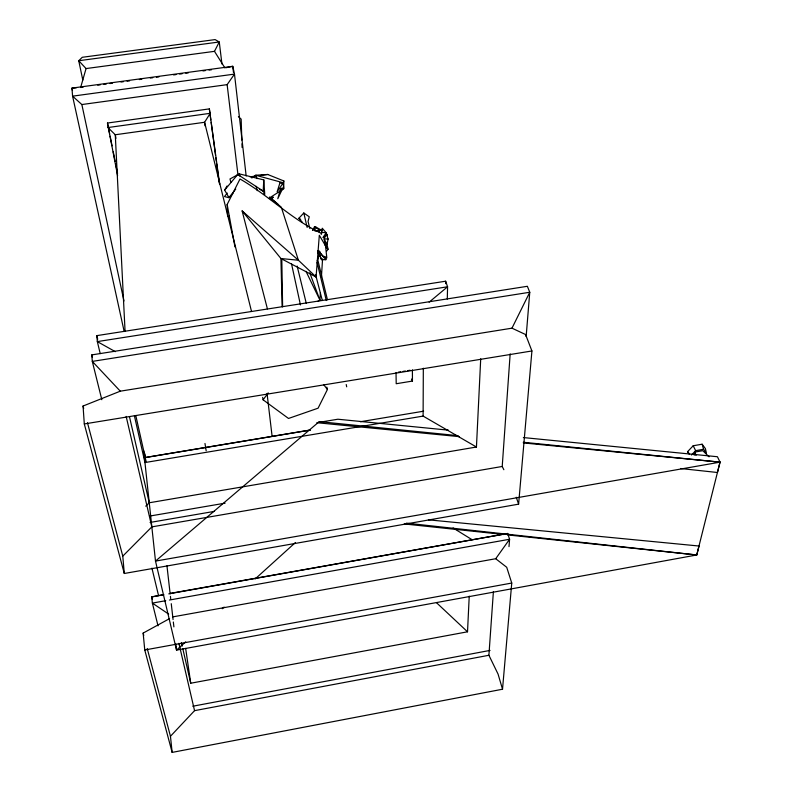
<?xml version="1.0" encoding="UTF-8"?>
<svg xmlns="http://www.w3.org/2000/svg" width="792" height="792" viewBox="0 0 792 792"><rect width="100%" height="100%" fill="white"/><g stroke="black" fill="none" stroke-linecap="round" stroke-linejoin="round"><path stroke-width="1.19" d="M480.714 358.727L476.447 447.015L423.106 416.097L423.324 368.201M445.609 283.665L445.658 281.209L96.832 335.63L97.327 341.6L100.218 353.608M447.292 299.079L447.569 286.783L445.658 281.209M182.754 648.499L190.733 683.229L467.518 631.798L469.23 596.158M263.201 190.892L263.786 179.913L239.283 173.874L229.997 178.962L230.878 182.417M320.404 292.852L319.928 300.148L317.81 301.376M321.413 277.042L322.582 258.806M169.587 618.621L143.144 633.085L144.758 649.984L172.141 752.4L502.524 689.228L498.059 674.081L488.902 655.271L493.386 591.723M503.861 469.715L502.217 466.468L510.167 353.875M267.409 308.87L242.124 210.919L280.932 258.529L316.067 276.972L319.315 235.293L325.532 245.817L326.819 257.895L322.978 256.341L318.245 250.52L321.522 259.667L325.868 259.707L326.057 257.291M508.999 546.619L509.593 539.263L507.702 533.481L170.092 593.406M526.145 336.521L529.759 292.258L527.363 286.288L91.793 354.895L92.298 361.399L101.822 399.703M502.524 689.228L511.751 583.051L506.712 567.28L495.713 558.726L172.755 616.889M518.611 504.157L531.917 350.965L525.581 334.531L511.978 328.175L120.295 391.179L83.061 406.029L84.299 423.948L124.294 573.487L518.611 504.157L516.265 497.257M269.211 198.149L283.694 188.793L283.833 180.962L267.696 174.478L255.687 175.24L251.806 177.992M321.255 234.452L322.235 228.205L326.235 232.828L327.314 235.848L325.651 234.105M326.73 251.024L328.056 249.232L327.027 244.372L328.116 239.016L326.433 233.977L323.453 237.6M694.198 455.232L694.931 452.064L702.811 450.688L709.048 456.826M143.698 450.777L155.499 561.092L176.537 650.113L696.742 554.974L720.017 462.152L523.314 442.263M507.474 534.897L696.762 554.984L699.019 546.025L428.413 519.829M523.354 437.56L717.423 456.737L720.047 462.152L717.453 472.497L680.635 468.527M221.948 64.004L219.265 41.986L215.107 39.6L82.259 57.291L78.735 60.727L86.061 68.567L80.636 87.506L83.081 87.179M319.186 232.204L319.81 230.066L314.404 226.948L313.117 230.215M317.176 260.915L319.325 254.262L318.206 252.371M283.694 188.793L283.17 182.744L283.833 180.962M228.621 218.374L229.492 216.176M511.978 328.175L529.759 292.258L92.298 361.399L120.295 391.179M326.829 387.1L327.413 389.496L318.087 408.187L288.516 418.463L263.092 399.802L262.637 397.376M227.581 215.969L227.165 204.475L240.006 178.992C268.518 195.317 291.842 219.691 321.77 233.501M86.061 68.567L214.483 51.341L219.265 41.986L78.735 60.727L82.814 80.081M235.759 189.06L228.997 197.644L224.641 190.08L227.047 185.991M238.026 175.369L227.136 84.645L234.491 74.101L232.769 66.31L71.953 88.11L72.587 96.159L124.176 331.521M322.978 237.481L326.235 232.828L321.691 232.264M495.713 558.726L509.593 539.263L169.379 600.049M263.092 399.802L268.25 392.901M227.245 193.05L224.502 196.565L228.868 197.703L232.868 193.614M224.641 190.08L237.749 174.488L263.766 191.496L263.944 193.882M302.306 222.275L298.901 218.226L303.811 212.979L309.246 216.79L308.048 221.463L309.84 228.512M172.141 752.4L170.458 736.273L194.555 710.652L488.902 655.271M689.426 454.202L687.585 451.668L693.198 445.757L702.138 444.213L705.385 448.579L706.454 453.143L703.573 449.282L702.138 444.213M691.485 455.024L695.643 450.658L703.573 449.282M270.824 199.594L273.299 197.099L270.141 198.802M124.294 573.487L122.78 556.133L151.836 526.878L502.217 466.468M145.718 506.187L149.262 502.772L476.447 447.015M312.493 230.274L315.909 227.106L322.344 230.62L319.81 230.066L316.345 231.016M185.684 641.837L176.537 650.113L175.844 644.005M222.265 608.731L224.096 607.078M255.182 578.932L295.426 542.52M429.135 302.168L447.569 286.783L97.327 341.6L115.305 351.658M237.194 174.943L237.749 174.488M226.037 67.716L232.769 66.31L233.472 72.438M163.211 594.713L151.737 596.891L152.371 603.088L158.034 625.878M192.783 706.216L490.04 650.41M144.758 649.984L511.751 583.051M163.885 594.733L151.737 596.891L152.321 599.277M168.745 593.861L507.702 533.481M165.736 600.702L152.371 603.088L168.686 614.127M720.017 462.152L155.499 561.092L319.226 421.631L458.152 435.679M149.52 516.107L225.106 503.148M150.084 522.443L214.533 511.355M145.203 457.509L309.999 430.056M145.124 457.608L310.513 430.046M360.38 421.74L423.621 411.197M423.106 416.097L144.956 462.558L134.402 415.79M398.356 372.161L400.702 371.775M403.039 371.398L405.385 371.012M407.722 370.636L410.068 370.25M84.299 423.948L531.917 350.965M412.404 369.864L412.444 381.071L396.208 383.734L396.02 372.537M117.592 175.576L107.474 123.037L209.355 108.89L219.651 184.239L219.018 180.893M246.163 175.972L234.491 74.101L72.587 96.159L81.853 104.544L227.136 84.645M97.753 85.189L100.198 84.863M103.871 84.358L106.316 84.031M109.989 83.536L112.434 83.2M120.988 82.041L123.433 81.705M127.106 81.21L129.551 80.883M139.333 79.556L141.778 79.22M150.332 78.061L152.777 77.725M156.45 77.23L158.895 76.903M173.567 74.913L176.012 74.577M179.675 74.082L182.12 73.755M185.793 73.25L188.239 72.923M202.91 70.934L205.356 70.597M209.029 70.102L211.474 69.775M250.064 176.844L255.935 176.052M260.637 175.428L267.696 174.478M76.299 87.813L71.953 88.11L72.478 90.516M328.116 239.016L324.146 238.887L325.215 245.659M448.43 430.155L337.887 419.225L316.84 422.71L459.439 436.659M523.363 442.916L720.047 462.152M322.978 256.341L324.977 256.549M315.909 227.106L314.404 226.948L315.186 231.333M404.217 523.938L503.781 534.501M406.474 523.146L696.742 554.974M283.17 182.744L255.687 175.24L257.063 178.675M259.528 189.179L263.766 191.496M453.093 527.967L471.963 539.629M298.901 218.226L300.712 219.443M320.176 252.054L318.245 250.52L325.868 259.707M277.863 204.098L269.488 197.109L281.299 207.197L298.396 260.231L316.067 276.972M238.402 116.701L241.154 119.097L241.847 140.085M242.124 210.919L298.396 260.231L280.932 258.529L282.12 306.712M317.8 252.886L319.325 254.262L317.721 259.618L327.442 299.772M326.284 247.609L328.056 249.232M436.491 602.702L467.518 631.798M687.585 451.668L689.565 454.262M323.878 384.863L327.413 389.496M214.483 51.341L224.918 67.944M327.027 244.372L324.146 238.887L326.433 233.977L327.314 235.848M693.198 445.757L695.643 450.658M306.009 271.339L319.928 300.148L309.771 272.804M411.503 379.061L412.444 381.071M319.196 254.242L320.107 256.252M317.849 251.282L321.522 259.667M694.931 452.064L696 455.489M239.283 173.874L239.976 176.23M325.462 243.075L326.799 247.619M256.093 186.318L257.271 190.674M83.061 406.029L83.685 408.415M87.466 422.71L122.78 556.133M143.144 633.085L143.768 635.451M147.223 648.499L170.458 736.273M315.622 274.804L322.324 300.514M307.167 227.452L303.811 212.979M326.304 300.544L317.048 262.32M251.44 311.167L204.584 122.275L210.207 113.315L107.95 127.542L115.276 134.759L115.979 138.333M91.793 354.895L92.387 357.291M297.129 266.072L306.247 303.217M96.832 335.63L97.703 339.233M151.935 568.151L158.558 595.634M126.156 416.404L151.836 526.878M178.903 643.332L194.555 710.652M129.482 416.74L149.262 502.772M181.378 642.51L182.2 646.104M135.779 415.503L146.104 461.508M291.535 263.865L300.445 304.92M81.853 104.544L123.978 301.01M346.223 384.536L346.688 386.833M107.474 123.037L109.642 133.828M110.118 136.234L112.048 145.837M113.246 151.836L115.177 161.429M115.652 163.835L117.572 173.428M227.165 204.475L234.967 246.946M206.177 450.757L204.98 443.48M185.655 648.391L190.733 683.229M205.088 125.918L204.584 122.275L115.276 134.759L125.067 331.264M209.355 108.89L210.82 119.889M211.147 122.334L215.543 155.331M215.87 157.776L216.365 161.439M216.691 163.885L218.81 179.774M263.786 179.913L264.756 194.485M267.053 393.446L272.121 436.442M166.954 565.795L170.151 593.901M170.429 596.346L170.706 598.792M171.26 603.682L173.062 619.562M173.339 622.007L173.894 626.898M144.976 453.895L145.223 457.588M241.966 143.788L242.095 147.49M281.794 258.727L282.625 306.821M280.586 188.555L277.804 198.703L282.883 187.922L280.586 188.555M280.031 182.566L277.141 191.753L282.516 183.883L280.031 182.566"/></g></svg>
